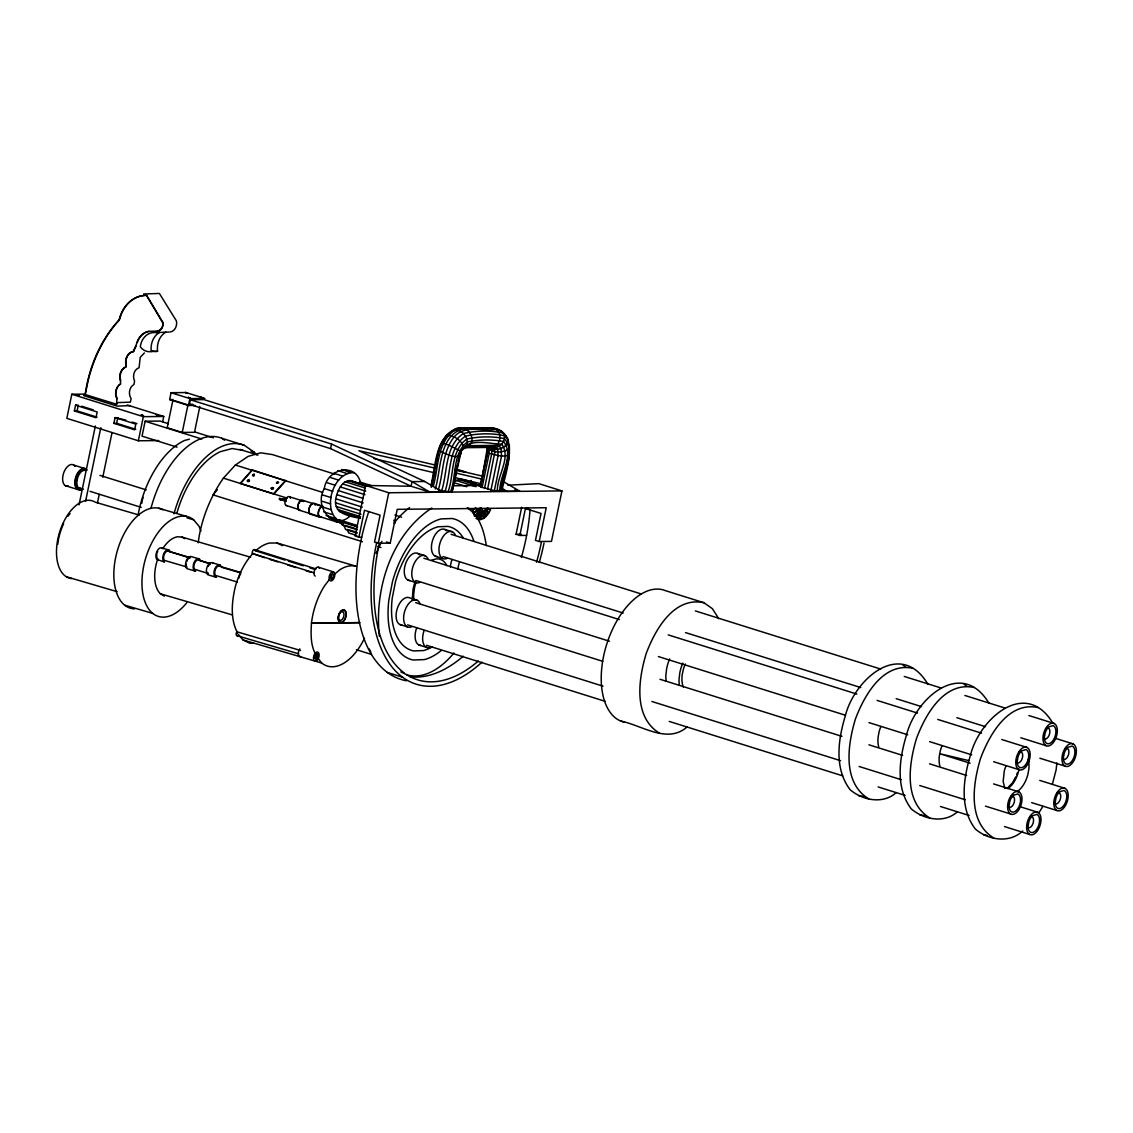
<?xml version="1.0" encoding="UTF-8"?>
<svg xmlns="http://www.w3.org/2000/svg" width="1133" height="1133" viewBox="0 0 1133 1133"><rect width="100%" height="100%" fill="white"/><g stroke="black" fill="none" stroke-linecap="round" stroke-linejoin="round"><path stroke-width="1.5" d="M359.487 518.178C344.814 515.515 331.048 511.819 336.813 494.654C338.781 488.521 342.832 480.307 350.338 480.576L388.746 492.756L561.926 490.901L551.474 541.404L539.223 541.532L535.47 540.356L541.036 513.447L525.429 508.547L519.849 535.456L516.082 534.28L521.69 507.244M480.519 486.822L487.473 447.11L487.657 452.35L480.519 486.822L494.356 490.702L501.919 490.617C505.233 473.013 522.214 430.427 490.504 427.722L461.471 428.033C435.199 431.361 435.823 465.875 431.078 485.009M530.046 509.779L529.847 512.328A141.37 78.389 -72.6 0 1 527.199 532.326L526.25 537.368A141.37 78.389 -72.6 0 1 521.364 557.507M351.159 515.019C334.079 532.652 313.331 506.819 324.307 488.62C326.8 468.892 355.932 461.343 360.747 483.409M337.747 520.33C322.197 507.867 333.456 471.923 353.963 472.744M1056.862 762.934L1056.14 769.803L1052.359 784.277M138.339 514.07L138.438 513.235A75.854 42.063 -72.6 0 1 184.537 440.468L189.381 439.179M116.671 402.243L116.657 404.297L85.173 394.539L86.264 387.769A132.759 108.357 87.7 0 1 114.56 325.058L119.092 319.803L120.254 315.937A34.783 28.396 87.7 0 1 143.735 295.501L146.596 295.43L163.223 322.933A7.577 6.175 87.7 0 1 162.826 326.361M136.017 346.287L133.34 351.57L136.328 344.545A18.624 15.196 87.7 0 1 148.678 331.374L157.77 331.02A7.577 6.175 87.7 0 0 162.401 327.409M456.542 430.058L458.808 428.6L493.379 428.118L501.522 431.106L507.513 438.188L508.151 440.312C506.975 448.541 495.461 451.699 488.904 447.747L489.201 453.271L482.077 487.615M1018.935 768.953L1018.425 771.715A21.329 11.826 -72.6 0 1 1007.846 788.625M83.899 394.624L83.7 395.615L117.166 406.124L129.728 405.628M133.099 351.627A10.565 8.625 87.7 0 0 126.117 363.523L125.876 367.021L124.942 367.262A10.565 8.625 87.7 0 0 120.367 380.815L120.65 384.016L119.659 384.399A10.565 8.625 87.7 0 0 116.841 398.689L116.657 404.297M133.722 351.556L132.703 351.641A10.565 8.625 87.7 0 0 125.735 363.537L125.876 367.021M83.715 394.114L71.818 394.242L66.833 418.346L138.353 440.779L158.762 440.567M74.381 410.939L75.571 405.189L78.29 405.161L77.101 410.897L74.381 410.939L96.008 417.723L97.197 411.973L75.571 405.189M79.055 504.794L95.384 425.98M85.57 501.353L100.823 427.679M97.452 502.939L99.237 494.37M102.777 477.234L112.011 432.693M115.099 417.595L135.804 424.082L134.615 429.832L113.909 423.331L115.099 417.595L125.777 420.06M113.909 423.331L116.628 423.303L117.818 417.567M138.353 440.779L143.353 416.675L163.747 416.462L162.685 421.618M168.42 423.685L160.079 421.079L145.123 421.235L142.036 436.163L177.045 447.138M195.117 405.43L188.475 405.501L169.653 399.595L171.069 392.698L186.039 392.542L204.861 398.448L189.905 398.604L171.069 392.698M172.896 400.161L167.188 427.722L182.243 432.438L194.494 432.31L199.833 406.478M182.243 432.438L187.951 404.892L174.567 400.685M188.475 405.501L189.905 398.604M436.177 468.382L358.934 450.722L424.733 481.497L442.606 491.991L429.889 492.133L411.067 486.227L330.567 448.626L189.395 404.339L190.344 399.751L203.94 399.609L345.126 443.881L436.375 465.309M281.31 499.327L280.12 499.653L279.469 498.548L282.4 499.341C278.619 500.248 281.055 497.33 280.786 499.894L281.961 499.511L280.772 499.143M279.639 499.441L279.681 498.449M280.049 499.37L280.12 498.407M280.12 499.653L280.318 498.619M279.384 499.242L284.227 499.058L282.4 499.341M279.469 498.548L281.607 500.12L286.153 500.729M281.409 499.072L282.414 498.662M283.151 499.483L285.034 499.285L285.686 500.489L284.015 500.503L286.267 500.163M283.986 499.101L285.063 500.035M284.298 500.659L281.72 499.568M284.525 499.851L286.182 499.738M284.652 500.574L285.799 499.922L285.176 499.483M285.516 500.559L286.125 499.37M330.567 448.626L331.53 444.037L190.344 399.751M331.53 444.037L412.015 481.638L411.067 486.227L365.605 485.49L355.139 536.008L358.906 537.184L364.486 510.275L380.093 515.175L374.527 542.084L378.28 543.259L390.219 543.132L397.216 509.34L546.233 507.74L539.223 541.532M378.28 543.259L388.746 492.756M431.262 486.298L434.406 471.087M435.114 467.702C437.862 456.372 438.089 442.054 448.71 434.732M431.276 487.346C437.267 468.481 434.279 442.734 452.846 430.299C466.428 420.159 481.44 443.045 464.388 447.917L469.388 445.666L496.452 445.368L499.271 446.218L501.041 448.371L501.537 456.018L494.356 490.702M433.203 486.425C438.839 467.49 436.573 442.054 455.239 429.818C464.643 429.775 473.042 444.872 462.278 449.659M435.27 489.003C441.417 469.204 438.556 434.987 464.289 428.43M467.122 447.124L464.459 447.691L491.071 447.408C499.993 447.195 503.137 434.321 495.999 429.449C482.233 431.446 464.488 424.535 454.121 436.984C442.153 451.855 443.598 472.39 438.344 489.867L441.728 490.631C447.719 471.753 444.731 446.02 463.312 433.571C476.072 430.526 490.617 430.158 503.378 433.146L508.151 440.312M441.728 490.631L445.113 491.226C451.146 473.183 447.719 448.257 465.422 436.148C477.843 433.302 491.963 432.962 504.383 435.738C505.686 444.164 495.631 450.637 488.196 447.011L493.252 448.059L494.937 451.585L487.572 489.329M445.113 491.226L448.172 491.609C454.248 474.585 450.311 450.736 466.867 439.023C478.848 436.403 492.458 436.12 504.44 438.613C516.945 453.526 501.197 474.458 501.381 491.042M448.172 491.609L450.594 491.722C456.698 475.832 452.294 453.186 467.518 441.898C478.99 439.547 492.048 439.321 503.534 441.502C514.779 455.792 499.299 475.463 499.837 491.198M452.492 488.79L453.2 485.349M456.061 471.555L457.477 464.657M458.199 461.216L458.907 457.76M450.594 491.722L452.152 491.566L461.159 451.444L448.781 445.099L443.272 443.371L440.964 443.909M484.513 488.479L491.623 454.177L491.849 450.92L490.292 447.634M490.971 490.107L498.109 455.622L497.741 449.277L493.917 446.841L463.298 447.28M497.415 491.085C496.537 476.214 511.663 457.789 501.749 444.122C488.805 444.164 467.717 436.8 460.565 452.237L463.893 447.294C461.641 440.397 453.837 435.058 446.6 435.454L444.986 437.805M502.429 484.853L504.213 476.285M505.984 467.717L508.462 455.721M1017.448 772.593L1016.669 774.66M85.173 394.539L86.66 387.755A132.759 108.357 87.7 0 1 114.957 325.044L119.475 319.789L120.65 315.923A34.783 28.396 87.7 0 1 144.118 295.486M368.791 511.606L367.871 514.368A146.228 81.08 -72.6 0 0 362.206 534.988L361.059 540.172A146.228 81.08 -72.6 0 0 406.478 680.777M247.348 480.604L248.07 481.638L249.586 480.576M252.475 475.209L254.047 474.316M271.269 488.111L271.991 489.144M273.478 488.45L272.472 487.417M278.704 482.29L276.622 483.083M460.14 453.512L452.152 491.566M157.969 558.753L156.935 561.472A30.818 17.08 -73.6 0 0 160.433 593.791L164.356 596.128M476.313 518.461L481.695 510.19L478.48 519.551L482.545 510.87L480.959 519.551L483.55 511.096L483.593 518.461L484.655 510.841L486.184 516.365L485.774 510.147L488.564 513.405L486.85 509.043L490.561 509.765C488.266 514.41 484.372 520.174 478.48 519.551L476.313 518.461L481.072 509.099L480.718 507.683L473.495 513.391L474.614 516.365L481.072 509.099L483.55 511.096L487.799 507.612M449.957 433.712L451.033 431.645L455.169 430.455M1013.469 781.543L1015.947 776.756M1013.157 781.954L1015.494 777.79M1038.395 813.579L1042.856 806.427M334.49 474.061L272.359 454.574L260.717 452.818L248.113 456.387L235.381 465.026L223.399 478.14C211.616 494.994 203.529 514.127 199.521 534.309A80.57 44.683 -72.6 0 0 198.233 542.792M474.614 516.365L480.718 507.683M271.41 487.898L271.339 488.847L273.294 488.493M1011.656 783.937L1007.166 788.412M331.119 578.17A2.365 1.317 -72.6 0 1 332.266 574.473A2.365 1.317 -72.6 0 1 333.81 576.329A2.365 1.317 -72.6 0 1 331.601 578.765L330.595 578.014L324.604 585.761A51.976 28.792 -73.6 0 0 311.462 623.178C310.824 633.8 310.385 645.923 316.149 655.058M1012.888 782.436L1008.483 787.265M217.423 489.683L212.976 494.852L362.447 541.73M509.326 454.843L504.652 456.132L498.109 455.622L489.201 453.271L487.148 451.501L487.742 450.835L479.967 486.184M240.437 483.083L252.262 469.912L285.714 480.817L273.903 493.988L240.564 483.522L252.262 469.912M273.775 493.549L285.601 480.378M453.936 652.962C442.833 666.544 425.399 679.842 406.931 674.956M285.743 499.526L285.176 501.098L286.012 501.508M478.268 508.476L473.495 513.391L473.013 509.751L475.633 507.924M247.532 480.562L248.878 480.066M249.203 481.327L249.104 479.953M271.453 488.068L273.45 487.87M330.624 578.028A2.365 1.317 -72.6 0 1 331.473 574.573A2.365 1.317 -72.6 0 1 333.343 575.224L339.886 569.715A51.976 28.792 -73.6 0 1 355.79 566.118L277.047 542.99L269.3 543.075A51.976 28.792 -73.6 0 0 255.761 550.695M481.1 485.618C472.433 485.08 461.343 474.175 453.639 482.587L466.824 486.723M1021.598 750.867L1025.96 749.55A9.489 5.254 -72.6 0 1 1028.495 758.019L1027.886 760.399A9.489 5.254 -72.6 0 1 1021.343 767.707L1019.969 767.537A9.489 5.254 -72.6 0 1 1017.193 761.433L1018.043 756.688A9.489 5.254 -72.6 0 1 1021.598 750.867L1019.445 752.071M1013.426 795.267L1017.788 793.95A9.489 5.254 -72.6 0 1 1020.323 802.419L1019.714 804.812A9.489 5.254 -72.6 0 1 1013.171 812.12L1011.797 811.936A9.489 5.254 -72.6 0 1 1009.036 805.832L1009.871 801.088A9.489 5.254 -72.6 0 1 1013.426 795.267L1011.273 796.485M1059.638 791.769L1064 790.452A9.489 5.254 -72.6 0 1 1066.535 798.907L1065.926 801.3A9.489 5.254 -72.6 0 1 1059.383 808.608L1057.995 808.438A9.489 5.254 -72.6 0 1 1055.234 802.334L1056.069 797.59A9.489 5.254 -72.6 0 1 1059.638 791.769L1057.486 792.973M1032.446 815.718L1036.808 814.4A9.489 5.254 -72.6 0 1 1039.343 822.87L1038.734 825.263A9.489 5.254 -72.6 0 1 1032.191 832.571L1030.818 832.387A9.489 5.254 -72.6 0 1 1028.056 826.283L1028.891 821.538A9.489 5.254 -72.6 0 1 1032.446 815.718L1030.294 816.935M431.786 508.037C390.984 535.059 374.216 589.174 379.357 636.279M687.037 727.004C667.295 744.31 641.845 725.247 620.912 721.112M896.217 792.618C883.103 804.487 862.61 800.408 850.132 789.729C834.086 768.712 838.08 739.764 845.246 716.084C854.324 679.149 900.792 638.601 927.899 684.247M957.385 811.809C944.271 823.677 923.777 819.598 911.3 808.905C895.254 787.902 899.248 758.94 906.414 735.275C915.492 698.325 961.959 657.777 989.067 703.437M1022.745 830.956C1009.489 843.603 988.259 840.219 975.301 828.988C959.254 807.971 963.248 779.022 970.415 755.357C979.493 718.407 1025.96 677.86 1053.067 723.505M254.118 475.733L254.259 474.203M247.957 480.066L247.419 481.341M272.883 488.989L273.407 487.7M144.387 352.958L140.195 357.391L139.09 367.715C133.821 369.485 132.278 376.425 134.586 381.042L133.892 384.554C129.049 387.217 128.185 394.227 131.116 398.604L130.422 402.116L117.86 402.612M476.072 508.264L473.013 509.751L468.071 508.207M248.906 481.313L247.759 481.44M277.373 481.879L276.41 482.913M277.996 483.069L276.834 483.182M438.613 450.792C442.946 452.01 459.701 462.264 461.358 452.067L461.159 451.444M1046.467 728.094L1048.931 728.406A5.778 3.201 -72.6 0 1 1048.804 735.926A5.778 3.201 -72.6 0 1 1043.833 738.419M1019.275 752.043L1021.739 752.354A5.778 3.201 -72.6 0 1 1021.626 759.875A5.778 3.201 -72.6 0 1 1016.655 762.367M1065.487 748.545L1067.937 748.856A5.778 3.201 -72.6 0 1 1068.136 755.697A5.778 3.201 -72.6 0 1 1063.575 759.351M1011.118 796.442L1013.568 796.754A5.778 3.201 -72.6 0 1 1013.766 803.609A5.778 3.201 -72.6 0 1 1009.206 807.248M1057.316 792.944L1059.78 793.256A5.778 3.201 -72.6 0 1 1059.313 801.413A5.778 3.201 -72.6 0 1 1054.143 802.447M1030.124 816.893L1032.588 817.205A5.778 3.201 -72.6 0 1 1032.121 825.362A5.778 3.201 -72.6 0 1 1026.965 826.396M431.786 560.07L436.602 558.838A30.818 17.094 -72.6 0 1 446.912 565.664M170.092 332.026C175.077 331.303 177.456 325.468 176.436 320.965L159.371 293.433L143.622 294.014M487.657 428.288L490.504 427.722L494.639 428.968M277.67 481.822L276.664 483.239M460.409 471.3L465.833 472.036L456.627 469.204M338.158 521.562L336.784 521.392A4.744 2.634 -72.6 0 1 335.736 517.923M146.596 295.43L162.84 322.947A7.577 6.175 87.7 0 1 157.388 331.034M156.382 332.55L168.959 332.054M151.255 351.542A18.142 14.814 87.7 0 1 159.512 332.422L153.592 332.578A17.137 13.978 87.7 0 0 140.294 346.755A14.771 12.052 87.7 0 0 151.255 351.542L157.572 351.287A18.142 14.814 87.7 0 1 165.829 332.181M287.201 505.658L285.856 505.375A4.744 2.634 -72.6 0 1 286.167 498.378A4.744 2.634 -72.6 0 1 290.487 498.265M253.707 643.204L249.827 643.261L243 639.933L238.525 634.551M169.653 399.595L172.967 399.552M189.395 404.339L192.794 404.311M424.733 481.497L412.015 481.638L429.889 492.133M453.356 485.774L481.185 485.476M507.796 485.193L538.784 483.635L561.926 490.901M500.687 489.343L506.961 491.311L519.679 491.17L503.293 481.553M525.429 508.547L528.573 508.519M516.082 534.28L521.336 534.224M358.906 537.184L361.724 537.155M519.849 535.456L526.618 535.385M250.591 557.224L182.087 537.099L177.569 536.773A30.818 17.08 -73.6 0 0 163.549 547.409L162.784 548.74L161.991 547.99A6.444 3.569 -73.6 0 0 156.906 551.516A6.444 3.569 -73.6 0 0 156.821 559.376L164.483 562.067A6.444 3.569 -73.6 0 1 164.186 552.819A6.444 3.569 -73.6 0 1 170.205 551.686M85.556 470.45L84.182 470.294A9.489 5.254 -72.6 0 0 77.653 477.659L76.832 482.403A9.489 5.254 -72.6 0 0 78.46 487.686L81.01 488.62M496.027 429.379L498.987 429.804M329.165 517.654L331.587 518.008M718.733 618.632L712.374 608.662L703.933 602.728C673.908 596.213 655.001 629.934 646.164 653.642C638.502 679.12 632.979 716.863 659.477 733.207M913.113 668.343C883.089 661.828 864.182 695.535 855.344 719.257C847.682 744.721 842.159 782.478 868.657 798.822M974.281 687.533C944.256 681.018 925.349 714.725 916.512 738.433C908.85 763.911 903.327 801.654 929.825 818.012M1038.281 707.601C1008.257 701.086 989.35 734.807 980.512 758.515C972.85 783.994 967.327 821.737 993.825 838.08M858.573 795.663L863.544 796.4M919.741 814.839L924.712 815.59M983.741 834.922L987.055 835.418M284.128 499.95L281.961 499.511M243.043 450.41L232.138 448.541L220.298 451.685A75.854 42.063 -72.6 0 0 176.847 513.249M253.226 475.888C251.37 472.617 257.177 476.016 252.574 475.591M282.301 499.214L283.222 499.398M315.031 653.302L317.566 654.449A2.365 1.317 -73.6 0 1 317.424 658.301A2.365 1.317 -73.6 0 1 315.356 657.296A2.365 1.317 -73.6 0 1 317.566 654.449M455.31 469.756L482.856 476.228M456.656 473.197L482.261 479.202M373.777 458.553L435.228 472.971M455.707 477.786L481.313 483.805M968.828 760.64L939.753 753.7L970.075 763.217M284.114 499.611L286.068 500.29M158.733 508.221L186.832 516.478M187.044 517.866L193.658 519.806L199.082 526.321L200.938 530.995M139.232 515.104L95.186 502.16A40.306 22.334 -73.6 0 0 59.539 532.397A40.306 22.334 -73.6 0 0 71.832 578.566M161.991 547.99L168.902 550.015M199.196 558.923L191.619 556.7A6.444 3.569 -73.6 0 0 186.223 560.991A6.444 3.569 -73.6 0 0 187.214 568.738L194.777 570.961M212.452 562.818L220.014 565.041M187.115 567.052L164.384 560.382A5.127 2.847 -73.6 0 1 164.356 554.164A5.127 2.847 -73.6 0 1 168.392 551.219L189.48 557.408M208.43 573.567L194.678 569.276A5.127 2.847 -73.6 0 1 194.649 563.073A5.127 2.847 -73.6 0 1 198.686 560.113L210.285 563.526M237.335 582.065L215.511 575.394A5.127 2.847 -73.6 0 1 215.482 569.191A5.127 2.847 -73.6 0 1 219.505 566.231L240.847 572.505M190.174 558.045L168.392 551.219M209.322 563.668L198.686 560.113M221.841 567.35L239.899 572.661M215.61 577.079L208.033 574.856A6.444 3.569 -73.6 0 1 207.367 566.344A6.444 3.569 -73.6 0 1 213.202 563.469M160.433 593.791L232.279 614.893M66.295 576.739L117.124 591.667M253.155 553.244A51.976 28.792 -73.6 0 0 235.282 586.866C231.826 601.538 230.197 617.797 236.939 631.803L300.514 650.469M316.787 656.687L321.744 663.06A51.976 28.792 -73.6 0 0 364.472 638.276M236.797 635.641L298.687 653.826M124.687 605.164L152.785 613.42M243 639.933L321.744 663.06M514.963 489.697L519.679 491.17M479.981 485.675L461.343 479.415M458.865 479.415L480.279 486.128M456.231 480.491L476.002 486.694M439.462 491.014L442.606 491.991M341.755 469.501L350.324 472.192M337.818 470.62L346.386 473.311M127.151 404.977L163.747 416.462M333.838 473.325L342.421 476.016M150.958 508.434A80.953 44.881 -72.6 0 1 221.756 438.244L244.346 445.326L254.274 452.237A80.953 44.881 -72.6 0 1 256.384 454.715M359.685 481.964L371.44 485.646M195.088 432.055L213.429 437.805M365.69 485.745L350.338 480.576M347.845 480.633L365.959 486.312M71.818 394.242L143.353 416.675M251.044 451.217L254.274 452.237M345.211 481.766L364.982 487.969M330.1 477.418L338.682 480.109M239.814 449.39L257.984 455.098M145.123 421.235L201.801 439.023M342.633 483.918L365.69 491.156M326.856 482.644L335.425 485.335M340.268 486.921L364.968 494.668M81.618 406.209L93.26 409.863M132.15 422.057L136.923 423.558M703.933 602.728L665.368 590.633A68.971 38.239 -72.6 0 0 606.665 644.394A68.971 38.239 -72.6 0 0 624.099 722.118M338.285 490.589L362.985 498.336M77.101 410.897L97.056 417.171M116.628 423.303L135.733 429.294M324.307 488.62L332.89 491.311M336.813 494.654L363.169 502.91M444.915 529.479L452.435 531.844M235.381 465.026L322.678 492.402M394.921 515.062L401.634 517.172M451.047 534.294L641.434 594.018M695.35 610.928L880.667 669.051M904.261 676.458L941.325 688.071M964.905 695.478L1005.339 708.153M1028.934 715.56L1054.2 723.477A11.854 6.571 -72.6 0 1 1053.279 742.653A11.854 6.571 -72.6 0 1 1042.969 737.64A11.854 6.571 -72.6 0 1 1054.2 723.477M335.963 498.846L362.319 507.117M322.65 494.965L331.233 497.642M335.779 502.882L360.492 510.629M321.999 501.225L330.567 503.916M336.289 506.493L361.002 514.24M337.45 509.411L360.506 516.648M352.094 515.019L360.336 517.611M314.195 503.42L322.041 505.885M339.178 511.465L360.535 518.178M303.191 500.489L312.878 503.519M320.766 505.998L314.492 504.029A5.382 2.974 -72.6 0 1 315.016 504.737M322.381 506.975L330.949 509.666M289.666 496.849L302.837 500.97M1054.696 738.121L1073.22 743.928A11.854 6.571 -72.6 0 1 1072.3 763.104A11.854 6.571 -72.6 0 1 1061.975 758.076A11.854 6.571 -72.6 0 1 1073.22 743.928M223.399 478.14L287.329 498.194M323.769 511.847L332.351 514.538M326.092 515.487L334.66 518.178M356.98 525.415L338.965 519.764L339.631 521.322L357.646 526.972M332.805 518.192L341.373 520.883M357.122 526.25L340.466 521.038L342.208 525.061L357.192 529.762M331.601 519.509L336.515 521.053M285.856 505.375L299.664 509.808M336.784 521.392L340.551 522.568A4.744 2.634 -72.6 0 1 339.489 520.245M298.687 510.006L309.975 513.546A5.382 2.974 -72.6 0 1 309.366 507.981A5.382 2.974 -72.6 0 1 313.005 503.604M311.547 514.042L336.331 521.817M340.098 522.993L343.327 523.998M310.272 514.155L319.69 517.115M345.253 525.4L356.796 529.012M442.932 556.515L623.207 613.052M685.55 632.611L860.768 687.561M896.146 698.664L921.412 706.595M956.804 717.685L985.441 726.678M1020.819 737.767L1046.085 745.698M435.242 556.161L442.762 558.527M348.709 529.791L356.824 532.34M386.452 541.956L390.219 543.132M357.122 533.091L345.593 529.465L343.611 524.876M417.723 553.428L425.257 555.793M356.782 535.498L348.667 532.949L347.095 529.281M423.869 558.243L619.298 619.553M668.158 634.877L856.86 694.062M877.069 700.406L917.503 713.082M937.727 719.427L981.532 733.164M1001.742 739.509L1027.022 747.44A11.854 6.571 -72.6 0 1 1026.087 766.602A11.854 6.571 -72.6 0 1 1015.777 761.588A11.854 6.571 -72.6 0 1 1027.022 747.44M377.558 546.474L380.915 547.522M1039.839 758.218L1065.105 766.149M73.687 465.068L85.924 468.906M99.959 475.378L146.242 489.895M415.754 580.464L609.497 641.236M658.358 656.559L845.374 715.22M868.954 722.613L907.717 734.779M929.612 741.648L971.732 754.847M993.641 761.73L1018.907 769.647M408.05 580.11L415.584 582.475M1039.782 780.41L1065.048 788.341A11.854 6.571 -72.6 0 1 1064.128 807.503A11.854 6.571 -72.6 0 1 1053.817 802.49A11.854 6.571 -72.6 0 1 1065.048 788.341M78.46 487.686L83.417 489.244M90.031 491.325L141.257 507.386M77.894 489.003L78.828 489.3M65.147 485.59L77.384 489.414M318.458 567.208L333.555 571.953A4.744 2.634 -72.6 0 1 333.173 579.614A4.744 2.634 -72.6 0 1 329.052 577.603A4.744 2.634 -72.6 0 1 333.555 571.953M417.086 600.193L409.565 597.827A14.219 7.889 -72.6 0 0 396.989 609.526A14.219 7.889 -72.6 0 0 401.903 624.949M254.5 549.632L315.994 568.908M255.109 550.695L285.02 560.07M288.349 561.118L303.304 565.806M309.946 567.888L314.932 569.46M415.698 602.657L602.714 661.304M659.987 679.276L841.946 736.351M868.912 744.806L902.604 755.371M929.556 763.826L966.619 775.454M993.584 783.909L1018.85 791.84A11.854 6.571 -72.6 0 1 1017.93 811.016A11.854 6.571 -72.6 0 1 1007.605 805.988A11.854 6.571 -72.6 0 1 1018.85 791.84M254.996 550.213A2.365 1.317 -72.6 0 0 253.07 550.241A2.365 1.317 -72.6 0 0 252.39 553.485L313.883 572.774M252.39 553.485L264.513 557.719M269.498 559.277L277.812 561.883M287.782 565.013L296.081 567.619M306.052 570.749L311.037 572.307M330.595 578.014L331.601 578.765M1031.667 802.617L1056.947 810.548M1021.017 807.008L1037.87 812.29A11.854 6.571 -72.6 0 1 1036.936 831.466A11.854 6.571 -72.6 0 1 1026.625 826.439A11.854 6.571 -72.6 0 1 1037.87 812.29M407.583 624.864L603.025 686.173M651.886 701.497L840.573 760.682M859.111 766.489L901.231 779.702M919.755 785.523L965.245 799.785M985.469 806.13L1010.735 814.046M399.878 624.524L407.413 626.875M426.603 645.314L605.192 701.327M669.206 721.409L842.74 775.85M878.132 786.939L905.083 795.394M940.461 806.498L969.097 815.477M1004.489 826.58L1029.755 834.497M418.898 644.974L426.433 647.325M356.385 649.705L371.497 654.449M400.841 671.897L406.662 674.645A141.37 78.389 -72.6 0 0 478.353 660.978M387.387 672.464L402.541 677.208M277.047 542.99L282.514 545.653M503.449 435.242L505.899 436.432M501.013 487.813L506.961 491.311M182.087 537.099L184.693 538.657M221.756 438.244L224.589 440.213M964.183 684.36L967.001 686.343M903.015 665.184L905.834 667.153M467.249 507.924C479.769 515.798 484.273 531.83 486.298 545.667M345.381 470.053L348.468 472.22M507.896 444.462L509.411 445.779L509.241 448.668C503.321 452.959 493.719 453.158 487.926 448.555M457.265 469.345L459.177 471.087M1004.943 788.54L1003.144 781.558L1004.263 771.021A21.329 11.826 -72.6 0 1 1006.076 765.766M393.788 520.203L395.105 523.262M236.939 631.803L237.576 633.404M471.13 480.42L471.866 483.862M412.256 599.782L413.007 589.542A30.818 17.094 -72.6 0 1 415.103 581.796M370.859 652.268A90.088 49.951 -72.6 0 1 369.301 648.968M376.071 553.315A90.088 49.951 -72.6 0 1 381.948 541.333M394.086 522.979A90.088 49.951 -72.6 0 1 409.565 507.584M473.877 541.177A73.489 40.746 -72.6 0 0 452.209 518.503L441.134 518.914A73.489 40.746 -72.6 0 0 392.514 581.512L388.846 600.093A73.489 40.746 -72.6 0 0 413.219 660.001L424.28 659.604A73.489 40.746 -72.6 0 0 441.063 650.639M666.19 681.174A26.073 14.46 -72.6 0 1 665.878 675.155L666.643 668.64A26.073 14.46 -72.6 0 1 669.674 658.939M679.375 685.309A26.073 14.46 -72.6 0 1 679.049 679.29L679.814 672.775A26.073 14.46 -72.6 0 1 682.845 663.06M683.355 687.193A21.329 11.826 -72.6 0 1 682.236 674.588L683.397 669.192A21.329 11.826 -72.6 0 1 685.352 663.995M463.369 538.147A64.666 35.859 -72.6 0 0 447.988 526.406L438.244 526.76A64.666 35.859 -72.6 0 0 395.459 581.852L392.23 598.196A64.666 35.859 -72.6 0 0 413.672 650.923L423.416 650.569A64.666 35.859 -72.6 0 0 432.197 646.886M437.253 556.6A14.219 7.889 -72.6 0 1 432.905 539.393A14.219 7.889 -72.6 0 1 446.6 530.825M420.924 645.399A14.219 7.889 -72.6 0 1 416.576 628.206M410.075 580.549A14.219 7.889 -72.6 0 1 405.727 563.342A14.219 7.889 -72.6 0 1 419.422 554.773M450.467 566.982A14.219 7.889 -72.6 0 1 451.925 559.844M413.998 600.476A24.968 13.837 -72.6 0 1 413.672 594.726L414.395 588.494A24.968 13.837 -72.6 0 1 416.094 582.22M174 513.801A80.953 44.881 -72.6 0 1 244.346 445.326M141.809 503.364A14.219 7.889 -72.6 0 1 142.163 500.97M142.432 499.766A14.219 7.889 -72.6 0 1 143.155 497.387M82.397 488.932A11.217 6.217 -72.6 0 1 75.415 478.381A11.217 6.217 -72.6 0 1 87.156 470.181M68.377 485.986A11.217 6.217 -72.6 0 1 63.604 473.141A11.217 6.217 -72.6 0 1 74.92 466.343M81.01 489.116A10.579 5.863 -72.6 0 1 75.642 478.962A10.579 5.863 -72.6 0 1 85.414 469.317L86.363 469.614A10.579 5.863 -72.6 0 0 76.591 479.245A10.579 5.863 -72.6 0 0 81.944 489.414M939.894 766.035A21.329 11.826 -72.6 0 1 939.271 756.334L940.263 750.952A21.329 11.826 -72.6 0 1 942.075 745.684M878.726 746.845A21.329 11.826 -72.6 0 1 878.103 737.158L879.095 731.762A21.329 11.826 -72.6 0 1 880.908 726.494M1028.212 759.577A21.329 11.826 -72.6 0 1 1028.835 769.279L1027.829 774.66A21.329 11.826 -72.6 0 1 1017.25 791.585M186.393 565.24A5.127 2.847 -73.6 0 1 186.336 564.05M186.832 561.458A5.127 2.847 -73.6 0 1 187.356 560.254M188.021 559.22A5.127 2.847 -73.6 0 1 188.786 558.413M207.934 573.171A5.127 2.847 -73.6 0 1 207.481 572.392M208.189 566.373A5.127 2.847 -73.6 0 1 208.854 565.339M209.619 564.531A5.127 2.847 -73.6 0 1 210.412 564.022M195.683 571.202A6.444 3.569 -73.6 0 1 193.8 563.214A6.444 3.569 -73.6 0 1 199.946 559.575M157.02 557.563A5.127 2.847 -73.6 0 1 156.85 554.051M157.204 552.762A5.127 2.847 -73.6 0 1 157.728 551.544M158.478 560.283A6.444 3.569 -73.6 0 1 157.572 560.028M238.78 578.184A6.444 3.569 -73.6 0 1 240.777 573.794M216.502 577.32A6.444 3.569 -73.6 0 1 214.944 568.568A6.444 3.569 -73.6 0 1 221.317 566.712M186.733 602.77A51.976 28.792 -73.6 0 1 147.134 606.523A51.976 28.792 -73.6 0 1 152.558 541.376A51.976 28.792 -73.6 0 1 193.658 519.806M134.515 608.874A51.976 28.792 -73.6 0 1 117.322 550.78A51.976 28.792 -73.6 0 1 162.968 509.822M446.997 558.456A14.219 7.889 -72.6 0 1 440.44 541.758A14.219 7.889 -72.6 0 1 455.381 535.342M430.667 647.255A14.219 7.889 -72.6 0 1 424.11 630.557M411.647 626.804A14.219 7.889 -72.6 0 1 405.09 610.106A14.219 7.889 -72.6 0 1 420.017 603.691M419.819 582.404A14.219 7.889 -72.6 0 1 413.248 565.707A14.219 7.889 -72.6 0 1 428.189 559.291M458.001 569.332A14.219 7.889 -72.6 0 1 459.46 562.209M341.585 523.418A5.382 2.974 -72.6 0 1 339.079 520.104M337.818 522.228A5.382 2.974 -72.6 0 1 335.326 518.928M320.88 516.917A5.382 2.974 -72.6 0 1 318.6 511.606A5.382 2.974 -72.6 0 1 323.217 506.593M321.39 517.087A5.736 3.172 -72.6 0 1 318.231 512.498A5.736 3.172 -72.6 0 1 322.792 506.196M311.462 513.971A5.382 2.974 -72.6 0 1 310.669 513.929M311.079 514.34A5.736 3.172 -72.6 0 1 309.635 506.692A5.736 3.172 -72.6 0 1 315.371 504.836M541.39 542.126A141.37 78.389 -72.6 0 1 536.518 562.265M404.212 672.945A141.37 78.389 -72.6 0 1 379.173 543.868M544.01 543.118A146.228 81.08 -72.6 0 1 539.251 562.534M481.964 662.139A146.228 81.08 -72.6 0 1 393.788 669.121A146.228 81.08 -72.6 0 1 376.765 542.339M463.213 656.219A141.37 78.389 -72.6 0 1 410.486 676.769M238.213 635.032A2.365 1.317 -73.6 0 1 236.231 634.834A2.365 1.317 -73.6 0 1 237.293 631.435M300.174 510.416A5.382 2.974 -72.6 0 1 298.305 503.774A5.382 2.974 -72.6 0 1 303.729 501.197M298.772 503.548A4.744 2.634 -72.6 0 1 303.332 501.565M298.546 508.929A4.744 2.634 -72.6 0 1 298.361 504.709M57.755 544.322A35.562 19.7 -73.6 0 1 63.618 523.772M68.022 516.237A35.562 19.7 -73.6 0 1 70.019 513.646M333.286 576.371A2.365 1.317 -72.6 0 1 332.55 578M332.196 578.368A2.365 1.317 -72.6 0 1 331.119 578.609M253.211 554.15A2.365 1.317 -72.6 0 1 252.886 554.065M317.098 654.308A2.365 1.317 -73.6 0 1 317.707 655.37M317.665 656.531A2.365 1.317 -73.6 0 1 315.866 658.84A2.365 1.317 -73.6 0 1 314.96 656.559A2.365 1.317 -73.6 0 1 316.758 654.237M315.215 576.102A4.744 2.634 -72.6 0 1 314.96 569.389A4.744 2.634 -72.6 0 1 319.435 568.384M300.981 656.531A4.744 2.634 -73.6 0 1 298.361 654.421A4.744 2.634 -73.6 0 1 299.863 648.855M120.764 380.801A10.565 8.625 87.7 0 1 125.338 367.248M117.223 398.674A10.565 8.625 87.7 0 1 116.232 395.644M116.033 394.029A10.565 8.625 87.7 0 1 116.048 392.386M116.246 390.786A10.565 8.625 87.7 0 1 118.044 386.48M118.979 385.347A10.565 8.625 87.7 0 1 120.041 384.384M157.572 351.287A14.771 12.052 87.7 0 1 151.624 350.607M137.277 342.52A18.624 15.196 87.7 0 1 149.074 331.36M1044.612 735.119L1044.385 737.47A9.489 5.254 -72.6 0 0 1047.147 743.588L1048.521 743.758A9.489 5.254 -72.6 0 0 1055.078 736.45L1055.673 734.057A9.489 5.254 -72.6 0 0 1053.138 725.602L1048.79 726.919A9.489 5.254 -72.6 0 0 1045.221 732.725L1044.612 735.119M1063.632 755.569L1063.405 757.92A9.489 5.254 -72.6 0 0 1066.167 764.039L1067.541 764.209A9.489 5.254 -72.6 0 0 1074.084 756.901L1074.693 754.507A9.489 5.254 -72.6 0 0 1072.158 746.052L1067.796 747.369A9.489 5.254 -72.6 0 0 1064.241 753.176L1063.632 755.569M77.299 394.737L79.466 395.644L77.441 394.723M173.307 392.627L175.473 393.533L173.307 392.627M185.557 392.5L187.71 393.406L185.557 392.5M141.299 414.82L143.466 415.712L141.299 414.82M188.361 397.357L190.528 398.25L188.361 397.357M156.255 414.65L158.422 415.556L156.396 414.636M200.612 397.216L202.779 398.122L200.612 397.216M343.455 609.681L342.407 609.908A6.77 3.753 -73.6 0 0 338.186 617.159A6.77 3.753 -73.6 0 0 340.906 622.824L359.954 622.626L311.462 623.178L341.954 622.598A6.77 3.753 -73.6 0 0 346.174 615.346A6.77 3.753 -73.6 0 0 343.455 609.681M343.922 610.234L343.002 610.205A6.26 3.47 -73.6 0 0 338.64 616.111A6.26 3.47 -73.6 0 0 340.438 622.272L341.359 622.314A6.26 3.47 -73.6 0 0 345.721 616.394A6.26 3.47 -73.6 0 0 343.922 610.234M342.506 611.593L341.826 611.565A4.56 2.521 -73.6 0 0 338.795 615.29A4.56 2.521 -73.6 0 0 339.376 620.034L340.636 620.388A4.56 2.521 -73.6 0 0 343.667 616.664A4.56 2.521 -73.6 0 0 343.087 611.919L342.506 611.593M317.594 659.774A4.744 2.634 -73.6 0 0 317.877 652.084A4.744 2.634 -73.6 0 0 313.459 657.763A4.744 2.634 -73.6 0 0 317.594 659.774"/></g></svg>
